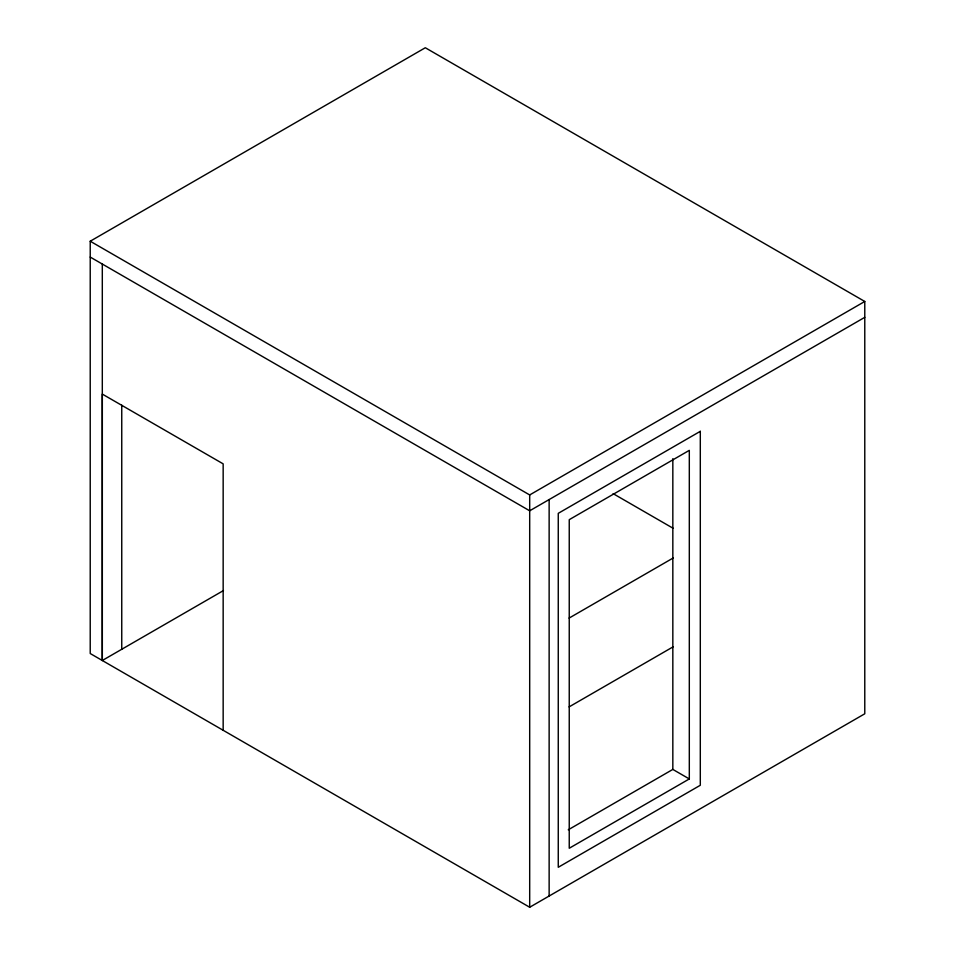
<?xml version="1.0" encoding="UTF-8"?>
<svg xmlns="http://www.w3.org/2000/svg" width="955" height="955" viewBox="0 0 955 955"><rect width="100%" height="100%" fill="white"/><g stroke="black" fill="none" stroke-linecap="round" stroke-linejoin="round"><path stroke-width="1.43" d="M223.458 590.56L102.304 660.502L102.304 394.093L223.16 463.855L223.16 730.277M90.224 241.221L425.309 47.75L864.776 301.47L864.776 713.779L529.691 907.25L90.224 653.53L90.224 241.221L529.691 494.941L864.776 301.47M864.776 317.335L529.691 510.794L90.224 257.074M569.096 618.088L673.179 557.995M569.096 706.891L673.179 646.798M568.249 829.8L672.833 769.42L689.307 778.934L689.307 450.354L569.24 519.675L569.24 848.255L689.307 778.934M613.122 493.639L673.287 528.378M672.833 458.687L672.833 769.42M549.137 499.572L549.137 896.017M529.691 494.941L529.691 907.25M121.751 405.183L121.751 649.269M102.304 264.046L102.304 660.502M700.302 431.326L558.257 513.336L558.257 867.283L700.302 785.273L700.302 431.326"/></g></svg>
